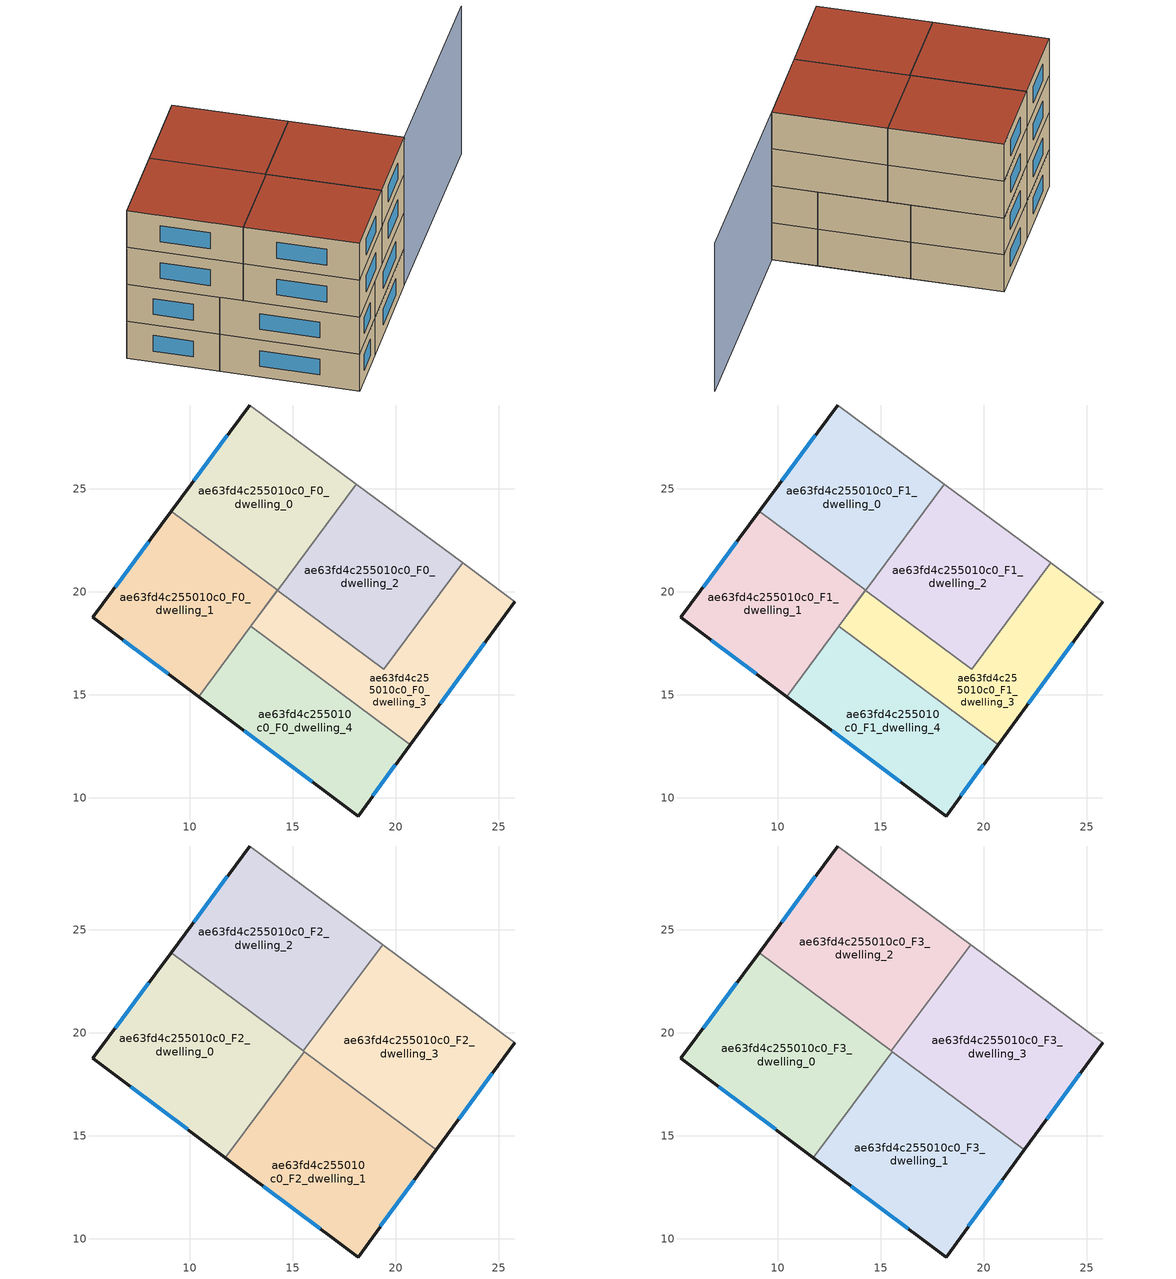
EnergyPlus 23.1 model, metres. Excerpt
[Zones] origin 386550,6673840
ae63fd4c255010c0_F0_dwelling_0
 floor ground (EU_floor_Construction): 18.09,25.23 14.27,20.08 9.1,23.92 12.91,29.07 z0
 wall outside (EU_wall_Construction): 12.91,29.07 9.1,23.92 z0:3
 wall adiabatic (EU_wall_Construction): 18.09,25.23 12.91,29.07 z0:3
 wall to ae63fd4c255010c0_F0_dwelling_1 (EU_wall_Construction): 9.1,23.92 14.27,20.08 z0:3
 wall to ae63fd4c255010c0_F0_dwelling_2 (EU_wall_Construction): 14.27,20.08 18.09,25.23 z0:3
 window (EU_Window_Construction): 11.83,27.6 10.19,25.39 z0.86:2.14
ae63fd4c255010c0_F0_dwelling_1
 floor ground (EU_floor_Construction): 14.27,20.08 10.43,14.91 5.29,18.76 9.1,23.92 z0
 wall outside (EU_wall_Construction): 9.1,23.92 5.29,18.76 10.43,14.91 z0:3
 wall to ae63fd4c255010c0_F0_dwelling_4 (EU_wall_Construction): 10.43,14.91 12.96,18.33 z0:3
 wall to ae63fd4c255010c0_F0_dwelling_2 (EU_wall_Construction): 12.96,18.33 14.27,20.08 z0:3
 window (EU_Window_Construction): 8.01,22.44 6.38,20.23 / 6.76,17.66 8.96,16.01 z0.86:2.14
ae63fd4c255010c0_F0_dwelling_2
 floor ground (EU_floor_Construction): 23.24,21.4 19.41,16.24 14.25,20.07 12.96,18.33 18.09,25.23 z0
 wall adiabatic (EU_wall_Construction): 23.24,21.4 18.09,25.23 z0:3
 wall to ae63fd4c255010c0_F0_dwelling_3 (EU_wall_Construction): 12.96,18.33 14.25,20.07 19.41,16.24 23.24,21.4 z0:3
ae63fd4c255010c0_F0_dwelling_3
 floor ground (EU_floor_Construction): 25.78,19.52 20.7,12.58 12.96,18.33 14.25,20.07 19.41,16.24 23.24,21.4 z0
 wall outside (EU_wall_Construction): 20.7,12.58 25.78,19.52 z0:3
 wall adiabatic (EU_wall_Construction): 25.78,19.52 23.24,21.4 z0:3
 wall to ae63fd4c255010c0_F0_dwelling_4 (EU_wall_Construction): 12.96,18.33 20.7,12.58 z0:3
 window (EU_Window_Construction): 22.15,14.56 24.33,17.54 z0.86:2.14
ae63fd4c255010c0_F0_dwelling_4
 floor ground (EU_floor_Construction): 20.7,12.58 18.17,9.12 10.43,14.91 12.96,18.33 z0
 wall outside (EU_wall_Construction): 10.43,14.91 18.17,9.12 20.7,12.58 z0:3
 window (EU_Window_Construction): 18.89,10.11 19.98,11.59 / 12.64,13.26 15.96,10.77 z0.86:2.14
ae63fd4c255010c0_F1_dwelling_0
 floor to ae63fd4c255010c0_F0_dwelling_0 (EU_floor_Construction): 18.09,25.23 14.27,20.08 9.1,23.92 12.91,29.07 z3
 wall outside (EU_wall_Construction): 12.91,29.07 9.1,23.92 z3:6
 wall adiabatic (EU_wall_Construction): 18.09,25.23 12.91,29.07 z3:6
 wall to ae63fd4c255010c0_F1_dwelling_1 (EU_wall_Construction): 9.1,23.92 14.27,20.08 z3:6
 wall to ae63fd4c255010c0_F1_dwelling_2 (EU_wall_Construction): 14.27,20.08 18.09,25.23 z3:6
 window (EU_Window_Construction): 11.83,27.6 10.19,25.39 z3.86:5.14
ae63fd4c255010c0_F1_dwelling_1
 floor to ae63fd4c255010c0_F0_dwelling_1 (EU_floor_Construction): 14.27,20.08 10.43,14.91 5.29,18.76 9.1,23.92 z3
 wall outside (EU_wall_Construction): 9.1,23.92 5.29,18.76 10.43,14.91 z3:6
 wall to ae63fd4c255010c0_F1_dwelling_4 (EU_wall_Construction): 10.43,14.91 12.96,18.33 z3:6
 wall to ae63fd4c255010c0_F1_dwelling_2 (EU_wall_Construction): 12.96,18.33 14.27,20.08 z3:6
 window (EU_Window_Construction): 8.01,22.44 6.38,20.23 / 6.76,17.66 8.96,16.01 z3.86:5.14
ae63fd4c255010c0_F1_dwelling_2
 floor to ae63fd4c255010c0_F0_dwelling_2 (EU_floor_Construction): 23.24,21.4 19.41,16.24 14.25,20.07 12.96,18.33 18.09,25.23 z3
 wall adiabatic (EU_wall_Construction): 23.24,21.4 18.09,25.23 z3:6
 wall to ae63fd4c255010c0_F1_dwelling_3 (EU_wall_Construction): 12.96,18.33 14.25,20.07 19.41,16.24 23.24,21.4 z3:6
 ceiling adiabatic (EU_roof_Construction): 19.41,16.24 23.24,21.4 19.36,24.29 15.52,19.12 z6
ae63fd4c255010c0_F1_dwelling_3
 floor to ae63fd4c255010c0_F0_dwelling_3 (EU_floor_Construction): 25.78,19.52 20.7,12.58 12.96,18.33 14.25,20.07 19.41,16.24 23.24,21.4 z3
 wall outside (EU_wall_Construction): 20.7,12.58 25.78,19.52 z3:6
 wall adiabatic (EU_wall_Construction): 25.78,19.52 23.24,21.4 z3:6
 wall to ae63fd4c255010c0_F1_dwelling_4 (EU_wall_Construction): 12.96,18.33 20.7,12.58 z3:6
 window (EU_Window_Construction): 22.15,14.56 24.33,17.54 z3.86:5.14
 ceiling adiabatic (EU_roof_Construction): 21.98,14.32 25.78,19.52 23.24,21.4 19.41,16.24 15.52,19.12 z6
ae63fd4c255010c0_F1_dwelling_4
 floor to ae63fd4c255010c0_F0_dwelling_4 (EU_floor_Construction): 20.7,12.58 18.17,9.12 10.43,14.91 12.96,18.33 z3
 wall outside (EU_wall_Construction): 10.43,14.91 18.17,9.12 20.7,12.58 z3:6
 window (EU_Window_Construction): 18.89,10.11 19.98,11.59 / 12.64,13.26 15.96,10.77 z3.86:5.14
ae63fd4c255010c0_F2_dwelling_0
 floor to ae63fd4c255010c0_F1_dwelling_1 (EU_floor_Construction): 14.25,20.06 10.43,14.91 5.29,18.76 9.09,23.9 z6
 floor to ae63fd4c255010c0_F1_dwelling_4 (EU_floor_Construction): 14.27,17.36 11.73,13.93 10.43,14.91 12.96,18.33 z6
 floor to ae63fd4c255010c0_F1_dwelling_3 (EU_floor_Construction): 15.56,19.09 14.27,17.36 12.96,18.33 14.25,20.06 z6
 wall outside (EU_wall_Construction): 9.09,23.9 5.29,18.76 11.73,13.93 z6:9
 wall to ae63fd4c255010c0_F2_dwelling_1 (EU_wall_Construction): 11.73,13.93 15.56,19.09 z6:9
 wall to ae63fd4c255010c0_F2_dwelling_2 (EU_wall_Construction): 15.52,19.12 9.09,23.9 z6:9
 wall to ae63fd4c255010c0_F2_dwelling_3 (EU_wall_Construction): 15.56,19.09 15.52,19.12 z6:9
 window (EU_Window_Construction): 7.13,17.38 9.89,15.31 / 8,22.43 6.38,20.23 z6.86:8.14
ae63fd4c255010c0_F2_dwelling_1
 floor to ae63fd4c255010c0_F1_dwelling_4 (EU_floor_Construction): 20.7,12.58 18.17,9.12 11.73,13.93 14.27,17.36 z6
 floor to ae63fd4c255010c0_F1_dwelling_3 (EU_floor_Construction): 21.98,14.32 20.7,12.58 14.27,17.36 15.56,19.09 z6
 wall outside (EU_wall_Construction): 11.73,13.93 18.17,9.12 21.98,14.32 z6:9
 wall to ae63fd4c255010c0_F2_dwelling_3 (EU_wall_Construction): 21.98,14.32 15.56,19.09 z6:9
 window (EU_Window_Construction): 13.57,12.56 16.33,10.49 / 19.26,10.6 20.89,12.84 z6.86:8.14
ae63fd4c255010c0_F2_dwelling_2
 floor to ae63fd4c255010c0_F1_dwelling_0 (EU_floor_Construction): 18.09,25.23 14.27,20.08 9.1,23.92 12.91,29.07 z6
 floor to ae63fd4c255010c0_F1_dwelling_2 (EU_floor_Construction): 19.36,24.29 15.52,19.12 14.25,20.06 18.09,25.23 z6
 floor to ae63fd4c255010c0_F1_dwelling_1 (EU_floor_Construction): 14.27,20.08 14.25,20.06 9.09,23.9 9.1,23.92 z6
 wall outside (EU_wall_Construction): 12.91,29.07 9.09,23.9 z6:9
 wall adiabatic (EU_wall_Construction): 19.36,24.29 12.91,29.07 z6:9
 wall to ae63fd4c255010c0_F2_dwelling_3 (EU_wall_Construction): 15.52,19.12 19.36,24.29 z6:9
 window (EU_Window_Construction): 11.82,27.59 10.18,25.38 z6.86:8.14
ae63fd4c255010c0_F2_dwelling_3
 floor adiabatic (EU_floor_Construction): 25.78,19.52 21.98,14.32 15.52,19.12 19.36,24.29 z6
 wall outside (EU_wall_Construction): 21.98,14.32 25.78,19.52 z6:9
 wall adiabatic (EU_wall_Construction): 25.78,19.52 19.36,24.29 z6:9
 window (EU_Window_Construction): 23.06,15.81 24.69,18.03 z6.86:8.14
ae63fd4c255010c0_F3_dwelling_0
 floor to ae63fd4c255010c0_F2_dwelling_0 (EU_floor_Construction): 15.56,19.09 11.73,13.93 5.29,18.76 9.09,23.9 z9
 wall outside (EU_wall_Construction): 9.09,23.9 5.29,18.76 11.73,13.93 z9:12
 wall to ae63fd4c255010c0_F3_dwelling_1 (EU_wall_Construction): 11.73,13.93 15.56,19.09 z9:12
 wall to ae63fd4c255010c0_F3_dwelling_2 (EU_wall_Construction): 15.52,19.12 9.09,23.9 z9:12
 wall to ae63fd4c255010c0_F3_dwelling_3 (EU_wall_Construction): 15.56,19.09 15.52,19.12 z9:12
 window (EU_Window_Construction): 7.13,17.38 9.89,15.31 / 8,22.43 6.38,20.23 z9.86:11.14
 roof outside (EU_roof_Construction): 11.73,13.93 15.56,19.09 9.09,23.9 5.29,18.76 z12
ae63fd4c255010c0_F3_dwelling_1
 floor to ae63fd4c255010c0_F2_dwelling_1 (EU_floor_Construction): 21.98,14.32 18.17,9.12 11.73,13.93 15.56,19.09 z9
 wall outside (EU_wall_Construction): 11.73,13.93 18.17,9.12 21.98,14.32 z9:12
 wall to ae63fd4c255010c0_F3_dwelling_3 (EU_wall_Construction): 21.98,14.32 15.56,19.09 z9:12
 window (EU_Window_Construction): 13.57,12.56 16.33,10.49 / 19.26,10.6 20.89,12.84 z9.86:11.14
 roof outside (EU_roof_Construction): 18.17,9.12 21.98,14.32 15.56,19.09 11.73,13.93 z12
ae63fd4c255010c0_F3_dwelling_2
 floor to ae63fd4c255010c0_F2_dwelling_2 (EU_floor_Construction): 19.36,24.29 15.52,19.12 9.09,23.9 12.91,29.07 z9
 wall outside (EU_wall_Construction): 12.91,29.07 9.09,23.9 z9:12
 wall adiabatic (EU_wall_Construction): 19.36,24.29 12.91,29.07 z9:12
 wall to ae63fd4c255010c0_F3_dwelling_3 (EU_wall_Construction): 15.52,19.12 19.36,24.29 z9:12
 window (EU_Window_Construction): 11.82,27.59 10.18,25.38 z9.86:11.14
 roof outside (EU_roof_Construction): 15.52,19.12 19.36,24.29 12.91,29.07 9.09,23.9 z12
ae63fd4c255010c0_F3_dwelling_3
 floor to ae63fd4c255010c0_F2_dwelling_3 (EU_floor_Construction): 25.78,19.52 21.98,14.32 15.52,19.12 19.36,24.29 z9
 wall outside (EU_wall_Construction): 21.98,14.32 25.78,19.52 z9:12
 wall adiabatic (EU_wall_Construction): 25.78,19.52 19.36,24.29 z9:12
 window (EU_Window_Construction): 23.06,15.81 24.69,18.03 z9.86:11.14
 roof outside (EU_roof_Construction): 21.98,14.32 25.78,19.52 19.36,24.29 15.52,19.12 z12
shading: 35.32,32.35 25.79,19.51 / 25.79,19.51 12.9,29.08 z0:12
[Building]
EU S2 Campaign: North Axis=0; Terrain=City; Solar Distribution=FullExterior
[Site:Location]
Helsinki-Vantaa.AP: Latitude=60.317; Longitude=24.963; Time Zone=2; Elevation=54.6
[SizingPeriod:WeatherFileDays]
AnnualSizingPeriod: Begin Month=1; Begin Day of Month=1; End Month=12; End Day of Month=31; Day of Week for Start Day=Monday; Use Weather File Daylight Saving Period=No; Use Weather File Rain and Snow Indicators=No
[MATERIAL]
EU_InternalMass_Material: Roughness=MediumRough; Thickness=0.1; Conductivity=1; Density=1800; Specific Heat=900; Thermal Absorptance=0.9; Solar Absorptance=0.7; Visible Absorptance=0.7
[MATERIAL:NOMASS] Roughness=MediumRough; Thermal Absorptance=0.9; Solar Absorptance=0.7; Visible Absorptance=0.7
Name | Thermal Resistance
EU_wall_NoMass | 1.10183
EU_roof_NoMass; EU_floor_NoMass | 1.70606
[WINDOWMATERIAL:SIMPLEGLAZINGSYSTEM]
EU_Window_SimpleGlazing: UFactor=3.11035; Solar Heat Gain Coefficient=0.8; Visible Transmittance=0.8
[CONSTRUCTION]
EU_wall_Construction: EU_wall_NoMass
EU_roof_Construction: EU_roof_NoMass
EU_floor_Construction: EU_floor_NoMass
EU_Window_Construction: EU_Window_SimpleGlazing
EU_InternalMass_Construction: EU_InternalMass_Material
[ZONE] Type=1; Multiplier=1; Ceiling Height=autocalculate; Floor Area=autocalculate; Part of Total Floor Area=Yes
Name | Volume
ae63fd4c255010c0_F0_dwelling_0; ae63fd4c255010c0_F1_dwelling_0 | 123.821
ae63fd4c255010c0_F2_dwelling_0; ae63fd4c255010c0_F3_dwelling_0 | 154.792
ae63fd4c255010c0_F0_dwelling_1; ae63fd4c255010c0_F1_dwelling_1 | 123.828
ae63fd4c255010c0_F2_dwelling_1; ae63fd4c255010c0_F3_dwelling_1 | 154.797
ae63fd4c255010c0_F0_dwelling_2; ae63fd4c255010c0_F1_dwelling_2 | 123.834
ae63fd4c255010c0_F2_dwelling_2; ae63fd4c255010c0_F3_dwelling_2 | 154.801
ae63fd4c255010c0_F0_dwelling_3; ae63fd4c255010c0_F1_dwelling_3 | 123.84
ae63fd4c255010c0_F2_dwelling_3; ae63fd4c255010c0_F3_dwelling_3 | 154.807
ae63fd4c255010c0_F0_dwelling_4; ae63fd4c255010c0_F1_dwelling_4 | 123.847
[INTERNALMASS] Construction=EU_InternalMass_Construction
Name | Zone or ZoneList | Surface Area
ae63fd4c255010c0_F0_dwelling_0_EU_InternalMass | ae63fd4c255010c0_F0_dwelling_0 | 41.2763
ae63fd4c255010c0_F0_dwelling_1_EU_InternalMass | ae63fd4c255010c0_F0_dwelling_1 | 41.2761
ae63fd4c255010c0_F0_dwelling_2_EU_InternalMass | ae63fd4c255010c0_F0_dwelling_2 | 41.281
ae63fd4c255010c0_F0_dwelling_3_EU_InternalMass | ae63fd4c255010c0_F0_dwelling_3 | 41.2802
ae63fd4c255010c0_F0_dwelling_4_EU_InternalMass | ae63fd4c255010c0_F0_dwelling_4 | 41.2818
ae63fd4c255010c0_F1_dwelling_0_EU_InternalMass | ae63fd4c255010c0_F1_dwelling_0 | 41.2763
ae63fd4c255010c0_F1_dwelling_1_EU_InternalMass | ae63fd4c255010c0_F1_dwelling_1 | 41.2761
ae63fd4c255010c0_F1_dwelling_2_EU_InternalMass | ae63fd4c255010c0_F1_dwelling_2 | 41.281
ae63fd4c255010c0_F1_dwelling_3_EU_InternalMass | ae63fd4c255010c0_F1_dwelling_3 | 41.2802
ae63fd4c255010c0_F1_dwelling_4_EU_InternalMass | ae63fd4c255010c0_F1_dwelling_4 | 41.2818
ae63fd4c255010c0_F2_dwelling_0_EU_InternalMass | ae63fd4c255010c0_F2_dwelling_0 | 51.5976
ae63fd4c255010c0_F2_dwelling_1_EU_InternalMass | ae63fd4c255010c0_F2_dwelling_1 | 51.5991
ae63fd4c255010c0_F2_dwelling_2_EU_InternalMass | ae63fd4c255010c0_F2_dwelling_2 | 51.6014
ae63fd4c255010c0_F2_dwelling_3_EU_InternalMass | ae63fd4c255010c0_F2_dwelling_3 | 51.6042
ae63fd4c255010c0_F3_dwelling_0_EU_InternalMass | ae63fd4c255010c0_F3_dwelling_0 | 51.5976
ae63fd4c255010c0_F3_dwelling_1_EU_InternalMass | ae63fd4c255010c0_F3_dwelling_1 | 51.5991
ae63fd4c255010c0_F3_dwelling_2_EU_InternalMass | ae63fd4c255010c0_F3_dwelling_2 | 51.6014
ae63fd4c255010c0_F3_dwelling_3_EU_InternalMass | ae63fd4c255010c0_F3_dwelling_3 | 51.6042
[OTHEREQUIPMENT] Fuel Type=Electricity; Design Level Calculation Method=Watts/Area; Power per Zone Floor Area=1; Fraction Latent=0; Fraction Radiant=0; Fraction Lost=0; Carbon Dioxide Generation Rate=0; EndUse Subcategory=EU_Step8_InternalGains
Name | Zone or ZoneList or Space or SpaceList | Schedule
EU_Step8_InternalGain_ae63fd4c255010c0_F0_dwelling_0_f000 | ae63fd4c255010c0_F0_dwelling_0 | EU_Step8_GainSchedule_ae63fd4c255010c0_F0_dwelling_0_f000
EU_Step8_InternalGain_ae63fd4c255010c0_F0_dwelling_1_f000 | ae63fd4c255010c0_F0_dwelling_1 | EU_Step8_GainSchedule_ae63fd4c255010c0_F0_dwelling_1_f000
EU_Step8_InternalGain_ae63fd4c255010c0_F0_dwelling_2_f000 | ae63fd4c255010c0_F0_dwelling_2 | EU_Step8_GainSchedule_ae63fd4c255010c0_F0_dwelling_2_f000
EU_Step8_InternalGain_ae63fd4c255010c0_F0_dwelling_3_f000 | ae63fd4c255010c0_F0_dwelling_3 | EU_Step8_GainSchedule_ae63fd4c255010c0_F0_dwelling_3_f000
EU_Step8_InternalGain_ae63fd4c255010c0_F0_dwelling_4_f000 | ae63fd4c255010c0_F0_dwelling_4 | EU_Step8_GainSchedule_ae63fd4c255010c0_F0_dwelling_4_f000
EU_Step8_InternalGain_ae63fd4c255010c0_F1_dwelling_0_f000 | ae63fd4c255010c0_F1_dwelling_0 | EU_Step8_GainSchedule_ae63fd4c255010c0_F1_dwelling_0_f000
EU_Step8_InternalGain_ae63fd4c255010c0_F1_dwelling_1_f000 | ae63fd4c255010c0_F1_dwelling_1 | EU_Step8_GainSchedule_ae63fd4c255010c0_F1_dwelling_1_f000
EU_Step8_InternalGain_ae63fd4c255010c0_F1_dwelling_2_f000 | ae63fd4c255010c0_F1_dwelling_2 | EU_Step8_GainSchedule_ae63fd4c255010c0_F1_dwelling_2_f000
EU_Step8_InternalGain_ae63fd4c255010c0_F1_dwelling_3_f000 | ae63fd4c255010c0_F1_dwelling_3 | EU_Step8_GainSchedule_ae63fd4c255010c0_F1_dwelling_3_f000
EU_Step8_InternalGain_ae63fd4c255010c0_F1_dwelling_4_f000 | ae63fd4c255010c0_F1_dwelling_4 | EU_Step8_GainSchedule_ae63fd4c255010c0_F1_dwelling_4_f000
EU_Step8_InternalGain_ae63fd4c255010c0_F2_dwelling_0_f000 | ae63fd4c255010c0_F2_dwelling_0 | EU_Step8_GainSchedule_ae63fd4c255010c0_F2_dwelling_0_f000
EU_Step8_InternalGain_ae63fd4c255010c0_F2_dwelling_1_f000 | ae63fd4c255010c0_F2_dwelling_1 | EU_Step8_GainSchedule_ae63fd4c255010c0_F2_dwelling_1_f000
EU_Step8_InternalGain_ae63fd4c255010c0_F2_dwelling_2_f000 | ae63fd4c255010c0_F2_dwelling_2 | EU_Step8_GainSchedule_ae63fd4c255010c0_F2_dwelling_2_f000
EU_Step8_InternalGain_ae63fd4c255010c0_F2_dwelling_3_f000 | ae63fd4c255010c0_F2_dwelling_3 | EU_Step8_GainSchedule_ae63fd4c255010c0_F2_dwelling_3_f000
EU_Step8_InternalGain_ae63fd4c255010c0_F3_dwelling_0_f000 | ae63fd4c255010c0_F3_dwelling_0 | EU_Step8_GainSchedule_ae63fd4c255010c0_F3_dwelling_0_f000
EU_Step8_InternalGain_ae63fd4c255010c0_F3_dwelling_1_f000 | ae63fd4c255010c0_F3_dwelling_1 | EU_Step8_GainSchedule_ae63fd4c255010c0_F3_dwelling_1_f000
EU_Step8_InternalGain_ae63fd4c255010c0_F3_dwelling_2_f000 | ae63fd4c255010c0_F3_dwelling_2 | EU_Step8_GainSchedule_ae63fd4c255010c0_F3_dwelling_2_f000
EU_Step8_InternalGain_ae63fd4c255010c0_F3_dwelling_3_f000 | ae63fd4c255010c0_F3_dwelling_3 | EU_Step8_GainSchedule_ae63fd4c255010c0_F3_dwelling_3_f000
[ZONEVENTILATION:DESIGNFLOWRATE] Schedule=EU_AlwaysOn; Design Flow Rate Calculation Method=AirChanges/Hour; Air Changes per Hour=0.756316; Ventilation Type=Natural; Fan Pressure Rise=0; Fan Total Efficiency=1; Constant Term Coefficient=1; Temperature Term Coefficient=0; Velocity Term Coefficient=0; Velocity Squared Term Coefficient=0; Minimum Indoor Temperature=-100; Maximum Indoor Temperature=100; Delta Temperature=-100; Minimum Outdoor Temperature=-100; Maximum Outdoor Temperature=100; Maximum Wind Speed=40
Name | Zone or ZoneList or Space or SpaceList
EU_ConstantAir_ae63fd4c255010c0_F0_dwelling_0 | ae63fd4c255010c0_F0_dwelling_0
EU_ConstantAir_ae63fd4c255010c0_F0_dwelling_1 | ae63fd4c255010c0_F0_dwelling_1
EU_ConstantAir_ae63fd4c255010c0_F0_dwelling_2 | ae63fd4c255010c0_F0_dwelling_2
EU_ConstantAir_ae63fd4c255010c0_F0_dwelling_3 | ae63fd4c255010c0_F0_dwelling_3
EU_ConstantAir_ae63fd4c255010c0_F0_dwelling_4 | ae63fd4c255010c0_F0_dwelling_4
EU_ConstantAir_ae63fd4c255010c0_F1_dwelling_0 | ae63fd4c255010c0_F1_dwelling_0
EU_ConstantAir_ae63fd4c255010c0_F1_dwelling_1 | ae63fd4c255010c0_F1_dwelling_1
EU_ConstantAir_ae63fd4c255010c0_F1_dwelling_2 | ae63fd4c255010c0_F1_dwelling_2
EU_ConstantAir_ae63fd4c255010c0_F1_dwelling_3 | ae63fd4c255010c0_F1_dwelling_3
EU_ConstantAir_ae63fd4c255010c0_F1_dwelling_4 | ae63fd4c255010c0_F1_dwelling_4
EU_ConstantAir_ae63fd4c255010c0_F2_dwelling_0 | ae63fd4c255010c0_F2_dwelling_0
EU_ConstantAir_ae63fd4c255010c0_F2_dwelling_1 | ae63fd4c255010c0_F2_dwelling_1
EU_ConstantAir_ae63fd4c255010c0_F2_dwelling_2 | ae63fd4c255010c0_F2_dwelling_2
EU_ConstantAir_ae63fd4c255010c0_F2_dwelling_3 | ae63fd4c255010c0_F2_dwelling_3
EU_ConstantAir_ae63fd4c255010c0_F3_dwelling_0 | ae63fd4c255010c0_F3_dwelling_0
EU_ConstantAir_ae63fd4c255010c0_F3_dwelling_1 | ae63fd4c255010c0_F3_dwelling_1
EU_ConstantAir_ae63fd4c255010c0_F3_dwelling_2 | ae63fd4c255010c0_F3_dwelling_2
EU_ConstantAir_ae63fd4c255010c0_F3_dwelling_3 | ae63fd4c255010c0_F3_dwelling_3
[HVACTEMPLATE:THERMOSTAT] Constant Heating Setpoint=20; Constant Cooling Setpoint=50
EU_HeatOnly_ae63fd4c255010c0_F0_dwelling_0; EU_HeatOnly_ae63fd4c255010c0_F0_dwelling_1; EU_HeatOnly_ae63fd4c255010c0_F0_dwelling_2; EU_HeatOnly_ae63fd4c255010c0_F0_dwelling_3; EU_HeatOnly_ae63fd4c255010c0_F0_dwelling_4; EU_HeatOnly_ae63fd4c255010c0_F1_dwelling_0; EU_HeatOnly_ae63fd4c255010c0_F1_dwelling_1; EU_HeatOnly_ae63fd4c255010c0_F1_dwelling_2; EU_HeatOnly_ae63fd4c255010c0_F1_dwelling_3; EU_HeatOnly_ae63fd4c255010c0_F1_dwelling_4; EU_HeatOnly_ae63fd4c255010c0_F2_dwelling_0; EU_HeatOnly_ae63fd4c255010c0_F2_dwelling_1; EU_HeatOnly_ae63fd4c255010c0_F2_dwelling_2; EU_HeatOnly_ae63fd4c255010c0_F2_dwelling_3; EU_HeatOnly_ae63fd4c255010c0_F3_dwelling_0; EU_HeatOnly_ae63fd4c255010c0_F3_dwelling_1; EU_HeatOnly_ae63fd4c255010c0_F3_dwelling_2; EU_HeatOnly_ae63fd4c255010c0_F3_dwelling_3
[HVACTEMPLATE:ZONE:IDEALLOADSAIRSYSTEM] System Availability Schedule=EU_AlwaysOn; Maximum Heating Supply Air Temperature=50; Minimum Cooling Supply Air Temperature=13; Maximum Heating Supply Air Humidity Ratio=0.0156; Minimum Cooling Supply Air Humidity Ratio=0.0077; Heating Limit=NoLimit; Cooling Limit=NoLimit; Heating Availability Schedule=EU_AlwaysOn; Cooling Availability Schedule=EU_CoolingOff; Dehumidification Control Type=ConstantSensibleHeatRatio; Cooling Sensible Heat Ratio=0.7; Dehumidification Setpoint=60; Humidification Control Type=None; Humidification Setpoint=30; Outdoor Air Method=None; Outdoor Air Flow Rate per Person=0.00944; Outdoor Air Flow Rate per Zone Floor Area=0; Outdoor Air Flow Rate per Zone=0; Demand Controlled Ventilation Type=None; Outdoor Air Economizer Type=NoEconomizer; Heat Recovery Type=None; Sensible Heat Recovery Effectiveness=0.7; Latent Heat Recovery Effectiveness=0.65
Name | Template Thermostat
ae63fd4c255010c0_F0_dwelling_0 | EU_HeatOnly_ae63fd4c255010c0_F0_dwelling_0
ae63fd4c255010c0_F0_dwelling_1 | EU_HeatOnly_ae63fd4c255010c0_F0_dwelling_1
ae63fd4c255010c0_F0_dwelling_2 | EU_HeatOnly_ae63fd4c255010c0_F0_dwelling_2
ae63fd4c255010c0_F0_dwelling_3 | EU_HeatOnly_ae63fd4c255010c0_F0_dwelling_3
ae63fd4c255010c0_F0_dwelling_4 | EU_HeatOnly_ae63fd4c255010c0_F0_dwelling_4
ae63fd4c255010c0_F1_dwelling_0 | EU_HeatOnly_ae63fd4c255010c0_F1_dwelling_0
ae63fd4c255010c0_F1_dwelling_1 | EU_HeatOnly_ae63fd4c255010c0_F1_dwelling_1
ae63fd4c255010c0_F1_dwelling_2 | EU_HeatOnly_ae63fd4c255010c0_F1_dwelling_2
ae63fd4c255010c0_F1_dwelling_3 | EU_HeatOnly_ae63fd4c255010c0_F1_dwelling_3
ae63fd4c255010c0_F1_dwelling_4 | EU_HeatOnly_ae63fd4c255010c0_F1_dwelling_4
ae63fd4c255010c0_F2_dwelling_0 | EU_HeatOnly_ae63fd4c255010c0_F2_dwelling_0
ae63fd4c255010c0_F2_dwelling_1 | EU_HeatOnly_ae63fd4c255010c0_F2_dwelling_1
ae63fd4c255010c0_F2_dwelling_2 | EU_HeatOnly_ae63fd4c255010c0_F2_dwelling_2
ae63fd4c255010c0_F2_dwelling_3 | EU_HeatOnly_ae63fd4c255010c0_F2_dwelling_3
ae63fd4c255010c0_F3_dwelling_0 | EU_HeatOnly_ae63fd4c255010c0_F3_dwelling_0
ae63fd4c255010c0_F3_dwelling_1 | EU_HeatOnly_ae63fd4c255010c0_F3_dwelling_1
ae63fd4c255010c0_F3_dwelling_2 | EU_HeatOnly_ae63fd4c255010c0_F3_dwelling_2
ae63fd4c255010c0_F3_dwelling_3 | EU_HeatOnly_ae63fd4c255010c0_F3_dwelling_3
[SIZING:ZONE] Zone Cooling Design Supply Air Temperature Input Method=SupplyAirTemperature; Zone Cooling Design Supply Air Temperature=13; Zone Heating Design Supply Air Temperature Input Method=SupplyAirTemperature; Zone Heating Design Supply Air Temperature=50; Zone Cooling Design Supply Air Humidity Ratio=0.008; Zone Heating Design Supply Air Humidity Ratio=0.008; Cooling Design Air Flow Method=DesignDay; Cooling Design Air Flow Rate=0; Cooling Minimum Air Flow per Zone Floor Area=0.000762; Cooling Minimum Air Flow=0; Cooling Minimum Air Flow Fraction=0.2; Heating Design Air Flow Method=DesignDay; Heating Design Air Flow Rate=0; Heating Maximum Air Flow per Zone Floor Area=0.002032; Heating Maximum Air Flow=0.141576; Heating Maximum Air Flow Fraction=0.3; Account for Dedicated Outdoor Air System=No; Dedicated Outdoor Air System Control Strategy=NeutralSupplyAir; Dedicated Outdoor Air Low Setpoint Temperature for Design=autosize; Dedicated Outdoor Air High Setpoint Temperature for Design=autosize; Zone Load Sizing Method=Sensible Load Only No Latent Load; Zone Latent Cooling Design Supply Air Humidity Ratio Input Method=HumidityRatioDifference; Zone Cooling Design Supply Air Humidity Ratio Difference=0.005; Zone Latent Heating Design Supply Air Humidity Ratio Input Method=HumidityRatioDifference; Zone Humidification Design Supply Air Humidity Ratio Difference=0.005
ae63fd4c255010c0_F0_dwelling_0; ae63fd4c255010c0_F0_dwelling_1; ae63fd4c255010c0_F0_dwelling_2; ae63fd4c255010c0_F0_dwelling_3; ae63fd4c255010c0_F0_dwelling_4; ae63fd4c255010c0_F1_dwelling_0; ae63fd4c255010c0_F1_dwelling_1; ae63fd4c255010c0_F1_dwelling_2; ae63fd4c255010c0_F1_dwelling_3; ae63fd4c255010c0_F1_dwelling_4; ae63fd4c255010c0_F2_dwelling_0; ae63fd4c255010c0_F2_dwelling_1; ae63fd4c255010c0_F2_dwelling_2; ae63fd4c255010c0_F2_dwelling_3; ae63fd4c255010c0_F3_dwelling_0; ae63fd4c255010c0_F3_dwelling_1; ae63fd4c255010c0_F3_dwelling_2; ae63fd4c255010c0_F3_dwelling_3
[SCHEDULE:CONSTANT]
Name | Hourly Value
EU_AlwaysOn | 1
EU_CoolingOff | 0
[SCHEDULE:FILE] Column Number=1; Rows to Skip at Top=0; Number of Hours of Data=8760; Column Separator=Comma; Interpolate to Timestep=No; Minutes per Item=60; Adjust Schedule for Daylight Savings=Yes
Name | File
EU_Step8_GainSchedule_ae63fd4c255010c0_F0_dwelling_0_f000 | ../../schedules/ae63fd4c255010c0/ae63fd4c255010c0_F0_dwelling_0_f000_gain.csv
EU_Step8_GainSchedule_ae63fd4c255010c0_F0_dwelling_1_f000 | ../../schedules/ae63fd4c255010c0/ae63fd4c255010c0_F0_dwelling_1_f000_gain.csv
EU_Step8_GainSchedule_ae63fd4c255010c0_F0_dwelling_2_f000 | ../../schedules/ae63fd4c255010c0/ae63fd4c255010c0_F0_dwelling_2_f000_gain.csv
EU_Step8_GainSchedule_ae63fd4c255010c0_F0_dwelling_3_f000 | ../../schedules/ae63fd4c255010c0/ae63fd4c255010c0_F0_dwelling_3_f000_gain.csv
EU_Step8_GainSchedule_ae63fd4c255010c0_F0_dwelling_4_f000 | ../../schedules/ae63fd4c255010c0/ae63fd4c255010c0_F0_dwelling_4_f000_gain.csv
EU_Step8_GainSchedule_ae63fd4c255010c0_F1_dwelling_0_f000 | ../../schedules/ae63fd4c255010c0/ae63fd4c255010c0_F1_dwelling_0_f000_gain.csv
EU_Step8_GainSchedule_ae63fd4c255010c0_F1_dwelling_1_f000 | ../../schedules/ae63fd4c255010c0/ae63fd4c255010c0_F1_dwelling_1_f000_gain.csv
EU_Step8_GainSchedule_ae63fd4c255010c0_F1_dwelling_2_f000 | ../../schedules/ae63fd4c255010c0/ae63fd4c255010c0_F1_dwelling_2_f000_gain.csv
EU_Step8_GainSchedule_ae63fd4c255010c0_F1_dwelling_3_f000 | ../../schedules/ae63fd4c255010c0/ae63fd4c255010c0_F1_dwelling_3_f000_gain.csv
EU_Step8_GainSchedule_ae63fd4c255010c0_F1_dwelling_4_f000 | ../../schedules/ae63fd4c255010c0/ae63fd4c255010c0_F1_dwelling_4_f000_gain.csv
EU_Step8_GainSchedule_ae63fd4c255010c0_F2_dwelling_0_f000 | ../../schedules/ae63fd4c255010c0/ae63fd4c255010c0_F2_dwelling_0_f000_gain.csv
EU_Step8_GainSchedule_ae63fd4c255010c0_F2_dwelling_1_f000 | ../../schedules/ae63fd4c255010c0/ae63fd4c255010c0_F2_dwelling_1_f000_gain.csv
EU_Step8_GainSchedule_ae63fd4c255010c0_F2_dwelling_2_f000 | ../../schedules/ae63fd4c255010c0/ae63fd4c255010c0_F2_dwelling_2_f000_gain.csv
EU_Step8_GainSchedule_ae63fd4c255010c0_F2_dwelling_3_f000 | ../../schedules/ae63fd4c255010c0/ae63fd4c255010c0_F2_dwelling_3_f000_gain.csv
EU_Step8_GainSchedule_ae63fd4c255010c0_F3_dwelling_0_f000 | ../../schedules/ae63fd4c255010c0/ae63fd4c255010c0_F3_dwelling_0_f000_gain.csv
EU_Step8_GainSchedule_ae63fd4c255010c0_F3_dwelling_1_f000 | ../../schedules/ae63fd4c255010c0/ae63fd4c255010c0_F3_dwelling_1_f000_gain.csv
EU_Step8_GainSchedule_ae63fd4c255010c0_F3_dwelling_2_f000 | ../../schedules/ae63fd4c255010c0/ae63fd4c255010c0_F3_dwelling_2_f000_gain.csv
EU_Step8_GainSchedule_ae63fd4c255010c0_F3_dwelling_3_f000 | ../../schedules/ae63fd4c255010c0/ae63fd4c255010c0_F3_dwelling_3_f000_gain.csv
